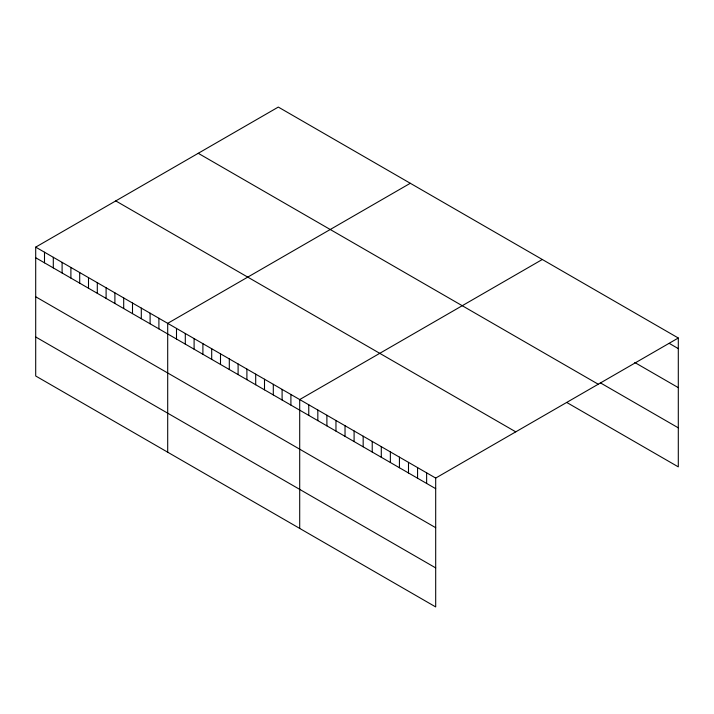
<?xml version="1.0" encoding="UTF-8"?>
<svg xmlns="http://www.w3.org/2000/svg" width="714" height="714" viewBox="0 0 714 714"><rect width="100%" height="100%" fill="white"/><g stroke="black" fill="none" stroke-linecap="round" stroke-linejoin="round"><path stroke-width="1.07" d="M35.7 247.133L435.692 478.068L435.692 606.927L35.7 375.992L35.7 247.133L278.308 107.073L678.3 338.008L678.3 466.867L566.782 402.482M410.3 183.275L167.701 323.344L167.701 452.203M542.301 259.485L299.702 399.554L299.702 528.414M435.692 478.068L678.3 338.008M669.232 343.38L678.3 348.611M634.782 362.507L678.3 387.64M600.331 382.82L678.3 427.838M198.242 153.296L598.243 384.23M115.757 200.911L515.758 431.845M35.7 257.745L435.692 488.679M35.7 296.765L435.692 527.7M35.7 336.972L435.692 567.907M426.633 472.838L426.633 483.44M417.565 467.599L417.565 478.21M408.497 462.369L408.497 472.971M399.429 457.13L399.429 467.741M390.362 451.9L390.362 462.502M381.294 446.661L381.294 457.272M372.226 441.43L372.226 452.033M363.167 436.192L363.167 446.803M354.099 430.961L354.099 441.564M345.032 425.722L345.032 436.334M335.964 420.492L335.964 431.095M326.896 415.253L326.896 425.865M317.828 410.023L317.828 420.626M308.76 404.784L308.76 415.396M290.901 394.476L290.901 405.079M282.101 389.389L282.101 400.001M273.301 384.31L273.301 394.922M264.501 379.232L264.501 389.835M255.701 374.154L255.701 384.757M246.901 369.067L246.901 379.678M238.101 363.988L238.101 374.6M229.301 358.91L229.301 369.513M220.501 353.832L220.501 364.435M211.701 348.744L211.701 359.356M202.901 343.666L202.901 354.278M194.101 338.588L194.101 349.191M185.301 333.509L185.301 344.112M176.501 328.422L176.501 339.034M158.901 318.266L158.901 328.868M150.101 313.187L150.101 323.79M141.301 308.1L141.301 318.712M132.501 303.022L132.501 313.633M123.7 297.943L123.7 308.546M114.9 292.865L114.9 303.468M106.1 287.778L106.1 298.39M97.3 282.699L97.3 293.311M88.5 277.621L88.5 288.224M79.7 272.543L79.7 283.146M70.9 267.455L70.9 278.067M62.1 262.377L62.1 272.989M53.3 257.299L53.3 267.902M44.5 252.221L44.5 262.823"/></g></svg>
